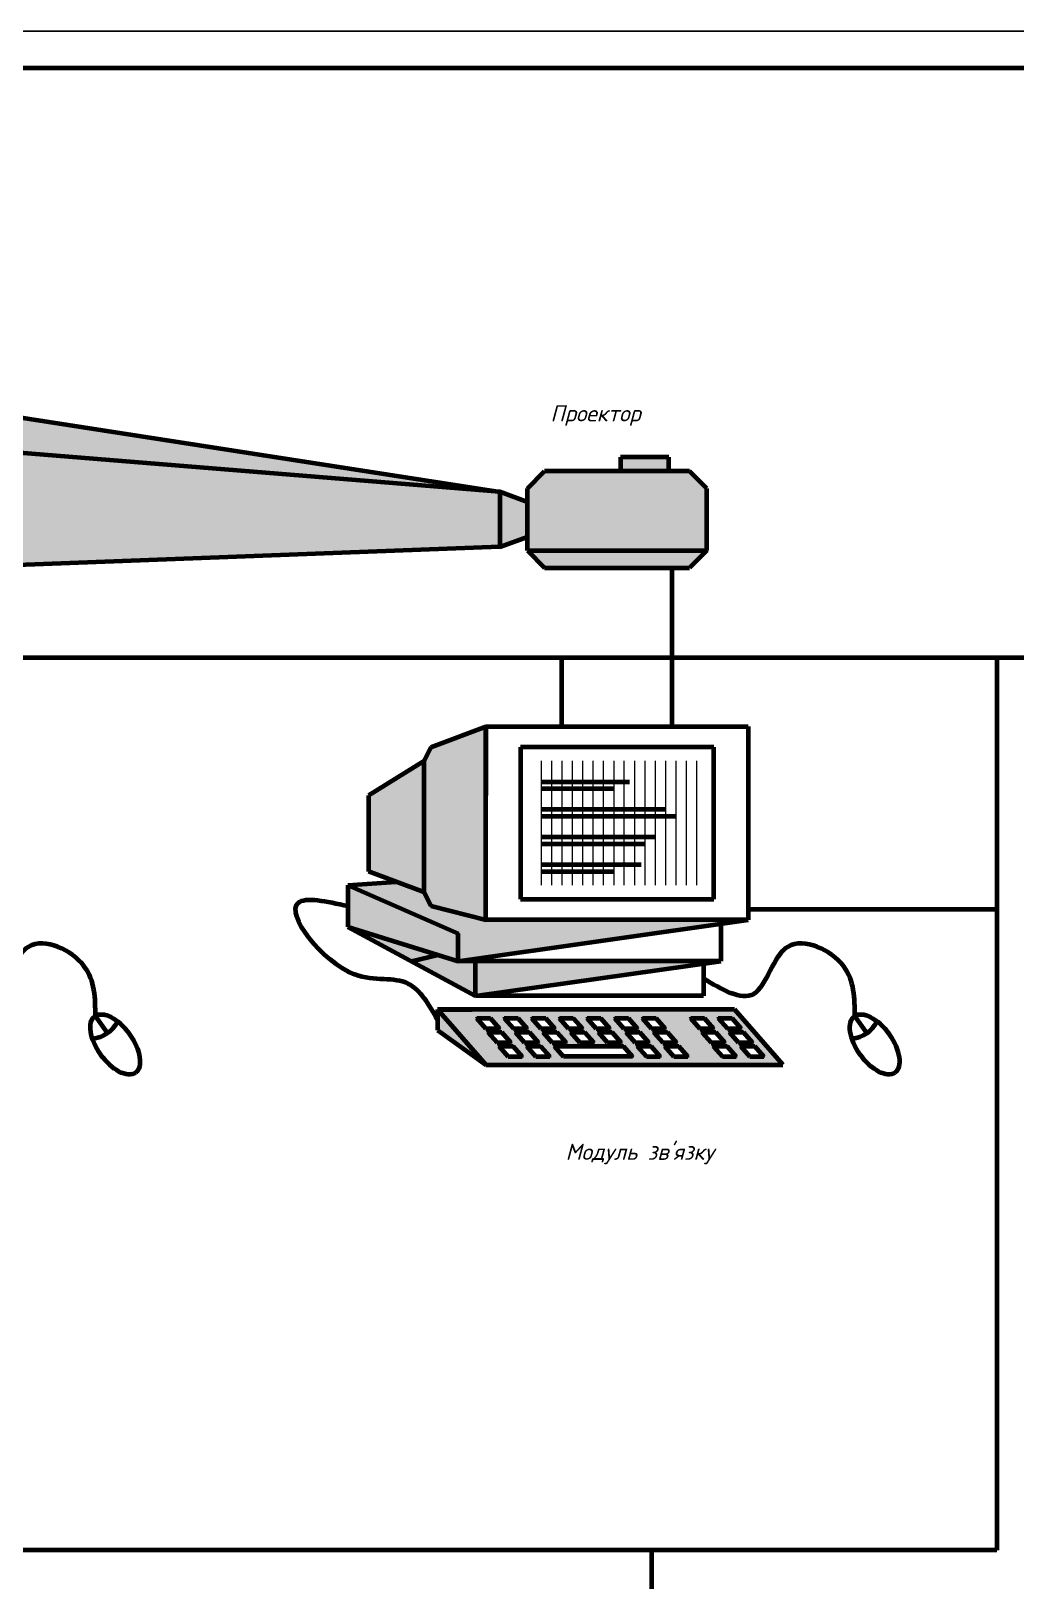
# Model space of a CAD drawing. Header units: millimetres. Extents: x 242 to 836, y 32 to 452.
# Drawn here: x 575.5 to 709.3, y 241.7 to 452.2 of the extents above; entities that cross this region are included whole.
import ezdxf

# ---------------------------------------------------------------- set-up
doc = ezdxf.new("R2010")
doc.units = ezdxf.units.MM
for name, color, linetype, lineweight in [('Контур', 3, 'Continuous', 0), ('Основна', 1, 'Continuous', 70), ('Товста', 1, 'Continuous', 120), ('Тонка', 7, 'Continuous', 5)]:
    doc.layers.add(name, color=color, linetype=linetype, lineweight=lineweight)
for name, color, linetype in [('Фон', 252, 'Continuous'), ('Фон 2', 254, 'Continuous'), ('Фон чорн.', 7, 'Continuous')]:
    doc.layers.add(name, color=color, linetype=linetype)
doc.styles.get("Standard").update_dxf_attribs({"font": 'isocpeui.ttf'})

msp = doc.modelspace()

# ---------------------------------------------------------------- hatches: boundary and pattern name
at = {"layer": 'Фон'}
for points in [[(662.07, 394.19), (655.7, 394.19), (655.7, 392.5), (662.07, 392.5)], [(667.23, 390.06), (664.98, 392.31), (645.29, 392.31), (643.04, 390.06), (643.04, 381.72), (667.23, 381.72)], [(642.85, 388.13), (639.29, 389.47), (639.29, 382.22), (642.85, 383.56)], [(667.13, 381.53), (643.13, 381.53), (645.29, 379.38), (664.98, 379.38)]]:
    msp.add_hatch(color=251, dxfattribs=at).paths.add_polyline_path(points)
h = msp.add_hatch(color=256, dxfattribs=at)
h.paths.add_polyline_path([(740.35, 357.59), (732.95, 354.81), (732.1, 353.13), (732.1, 335.22), (733, 333.43), (740.35, 331.59)])
h.paths.add_polyline_path([(731.91, 352.88), (724.6, 348.31), (724.6, 338.09), (731.91, 335.35)])
h.paths.add_polyline_path([(721.79, 336.02), (721.79, 335.13), (721.79, 330.6), (736.6, 325.97), (736.6, 329.54)])
h.paths.add_polyline_path([(738.95, 325.75), (736.7, 325.75), (733.96, 326.61), (730.61, 325.81), (738.95, 321.3)])
h.paths.add_polyline_path([(733.98, 319.08), (733.98, 316.47), (740.01, 312.18)])
h.paths.add_polyline_path([(637.23, 357.59), (629.82, 354.81), (628.98, 353.13), (628.98, 335.22), (629.87, 333.43), (637.23, 331.59)])
h.paths.add_polyline_path([(628.79, 352.88), (621.48, 348.31), (621.48, 338.09), (628.79, 335.35)])
h.paths.add_polyline_path([(618.66, 336.02), (618.66, 335.13), (618.66, 330.6), (633.48, 325.97), (633.48, 329.54)])
h.paths.add_polyline_path([(635.82, 325.75), (633.57, 325.75), (630.84, 326.61), (627.48, 325.81), (635.82, 321.3)])
h.paths.add_polyline_path([(630.85, 319.08), (630.85, 316.47), (636.89, 312.18)])
at = {"layer": 'Фон 2'}
h = msp.add_hatch(color=254, dxfattribs=at)
h.paths.add_polyline_path([(639.1, 389.51), (531.48, 398.24), (531.48, 388.61), (479.64, 376.15), (639.1, 382.19)])
h.paths.add_polyline_path([(531.48, 406.19), (531.48, 398.42), (636.66, 389.9)])
at = {"layer": 'Фон чорн.'}
h = msp.add_hatch(color=256, dxfattribs=at)
h.paths.add_polyline_path([(772.32, 331.03), (772.32, 331.38), (740.45, 331.38), (732.89, 333.27), (731.95, 335.15), (728.26, 336.53), (722.06, 336.09), (736.79, 329.65), (736.79, 325.95)])
h.paths.add_polyline_path([(769.98, 325.61), (769.98, 325.75), (739.13, 325.75), (739.13, 321.27)])
h.paths.add_polyline_path([(722.52, 330.18), (730.37, 325.94), (733.62, 326.71)])
h.paths.add_polyline_path([(774.18, 319.19), (734.06, 319.19), (740.45, 311.88), (780.58, 311.88)])
h.paths.add_polyline_path([(739.01, 318.2), (741.08, 318.2), (742.48, 316.6), (740.41, 316.6)], flags=16)
h.paths.add_polyline_path([(739.19, 318.1), (741.07, 318.1), (742.3, 316.69), (740.42, 316.69)], flags=0)
h.paths.add_polyline_path([(739.37, 318.01), (741.07, 318.01), (742.12, 316.79), (740.42, 316.79)], flags=0)
h.paths.add_polyline_path([(740.55, 316.31), (742.61, 316.31), (744.01, 314.71), (741.95, 314.71)], flags=16)
h.paths.add_polyline_path([(740.72, 316.22), (742.6, 316.22), (743.83, 314.81), (741.96, 314.81)], flags=0)
h.paths.add_polyline_path([(740.9, 316.12), (742.6, 316.12), (743.66, 314.9), (741.96, 314.9)], flags=0)
h.paths.add_polyline_path([(742.76, 318.2), (744.83, 318.2), (746.23, 316.6), (744.16, 316.6)], flags=16)
h.paths.add_polyline_path([(742.08, 314.43), (744.14, 314.43), (745.54, 312.83), (743.48, 312.83)], flags=16)
h.paths.add_polyline_path([(742.94, 318.1), (744.82, 318.1), (746.05, 316.69), (744.17, 316.69)], flags=0)
h.paths.add_polyline_path([(742.25, 314.33), (744.13, 314.33), (745.36, 312.92), (743.49, 312.92)], flags=0)
h.paths.add_polyline_path([(743.12, 318.01), (744.82, 318.01), (745.87, 316.79), (744.17, 316.79)], flags=0)
h.paths.add_polyline_path([(742.43, 314.24), (744.13, 314.24), (745.19, 313.02), (743.49, 313.02)], flags=0)
h.paths.add_polyline_path([(744.3, 316.31), (746.36, 316.31), (747.76, 314.71), (745.7, 314.71)], flags=16)
h.paths.add_polyline_path([(744.47, 316.22), (746.35, 316.22), (747.58, 314.81), (745.71, 314.81)], flags=0)
h.paths.add_polyline_path([(744.65, 316.12), (746.35, 316.12), (747.41, 314.9), (745.71, 314.9)], flags=0)
h.paths.add_polyline_path([(745.83, 314.43), (747.89, 314.43), (749.29, 312.83), (747.23, 312.83)], flags=16)
h.paths.add_polyline_path([(746, 314.33), (747.88, 314.33), (749.11, 312.92), (747.24, 312.92)], flags=0)
h.paths.add_polyline_path([(746.51, 318.2), (748.58, 318.2), (749.98, 316.6), (747.91, 316.6)], flags=16)
h.paths.add_polyline_path([(746.18, 314.24), (747.88, 314.24), (748.94, 313.02), (747.24, 313.02)], flags=0)
h.paths.add_polyline_path([(746.69, 318.1), (748.57, 318.1), (749.8, 316.69), (747.92, 316.69)], flags=0)
h.paths.add_polyline_path([(746.87, 318.01), (748.57, 318.01), (749.62, 316.79), (747.92, 316.79)], flags=0)
h.paths.add_polyline_path([(748.05, 316.31), (750.11, 316.31), (751.51, 314.71), (749.45, 314.71)], flags=16)
h.paths.add_polyline_path([(748.22, 316.22), (750.1, 316.22), (751.33, 314.81), (749.46, 314.81)], flags=0)
h.paths.add_polyline_path([(748.4, 316.12), (750.1, 316.12), (751.16, 314.9), (749.46, 314.9)], flags=0)
h.paths.add_polyline_path([(749.58, 314.43), (759.14, 314.43), (760.54, 312.83), (750.98, 312.83)], flags=16)
h.paths.add_polyline_path([(749.75, 314.33), (759.13, 314.33), (760.36, 312.92), (750.99, 312.92)], flags=0)
h.paths.add_polyline_path([(749.93, 314.24), (759.13, 314.24), (760.19, 313.02), (750.99, 313.02)], flags=0)
h.paths.add_polyline_path([(750.26, 318.2), (752.33, 318.2), (753.73, 316.6), (751.66, 316.6)], flags=16)
h.paths.add_polyline_path([(750.44, 318.1), (752.32, 318.1), (753.55, 316.69), (751.67, 316.69)], flags=0)
h.paths.add_polyline_path([(750.62, 318.01), (752.32, 318.01), (753.37, 316.79), (751.67, 316.79)], flags=0)
h.paths.add_polyline_path([(751.8, 316.31), (753.86, 316.31), (755.26, 314.71), (753.2, 314.71)], flags=16)
h.paths.add_polyline_path([(751.97, 316.22), (753.85, 316.22), (755.08, 314.81), (753.21, 314.81)], flags=0)
h.paths.add_polyline_path([(752.15, 316.12), (753.85, 316.12), (754.91, 314.9), (753.21, 314.9)], flags=0)
h.paths.add_polyline_path([(754.01, 318.2), (756.08, 318.2), (757.48, 316.6), (755.41, 316.6)], flags=16)
h.paths.add_polyline_path([(754.19, 318.1), (756.07, 318.1), (757.3, 316.69), (755.42, 316.69)], flags=0)
h.paths.add_polyline_path([(754.37, 318.01), (756.07, 318.01), (757.12, 316.79), (755.42, 316.79)], flags=0)
h.paths.add_polyline_path([(755.55, 316.31), (757.61, 316.31), (759.01, 314.71), (756.95, 314.71)], flags=16)
h.paths.add_polyline_path([(755.72, 316.22), (757.6, 316.22), (758.83, 314.81), (756.96, 314.81)], flags=0)
h.paths.add_polyline_path([(755.9, 316.12), (757.6, 316.12), (758.66, 314.9), (756.96, 314.9)], flags=0)
h.paths.add_polyline_path([(757.76, 318.2), (759.83, 318.2), (761.23, 316.6), (759.16, 316.6)], flags=16)
h.paths.add_polyline_path([(759.82, 318.1), (761.05, 316.69), (759.17, 316.69), (757.94, 318.1)], flags=0)
h.paths.add_polyline_path([(758.12, 318.01), (759.82, 318.01), (760.87, 316.79), (759.17, 316.79)], flags=0)
h.paths.add_polyline_path([(759.3, 316.31), (761.36, 316.31), (762.76, 314.71), (760.7, 314.71)], flags=16)
h.paths.add_polyline_path([(759.47, 316.22), (761.35, 316.22), (762.58, 314.81), (760.71, 314.81)], flags=0)
h.paths.add_polyline_path([(759.65, 316.12), (761.35, 316.12), (762.41, 314.9), (760.71, 314.9)], flags=0)
h.paths.add_polyline_path([(760.83, 314.43), (762.89, 314.43), (764.29, 312.83), (762.23, 312.83)], flags=16)
h.paths.add_polyline_path([(761, 314.33), (762.88, 314.33), (764.11, 312.92), (762.24, 312.92)], flags=0)
h.paths.add_polyline_path([(761.18, 314.24), (762.88, 314.24), (763.94, 313.02), (762.24, 313.02)], flags=0)
h.paths.add_polyline_path([(763.58, 318.2), (764.98, 316.6), (762.91, 316.6), (761.51, 318.2)], flags=16)
h.paths.add_polyline_path([(763.57, 318.1), (764.8, 316.69), (762.92, 316.69), (761.69, 318.1)], flags=0)
h.paths.add_polyline_path([(761.87, 318.01), (763.57, 318.01), (764.62, 316.79), (762.92, 316.79)], flags=0)
h.paths.add_polyline_path([(763.05, 316.31), (765.11, 316.31), (766.51, 314.71), (764.45, 314.71)], flags=16)
h.paths.add_polyline_path([(763.22, 316.22), (765.1, 316.22), (766.33, 314.81), (764.46, 314.81)], flags=0)
h.paths.add_polyline_path([(763.4, 316.12), (765.1, 316.12), (766.16, 314.9), (764.46, 314.9)], flags=0)
h.paths.add_polyline_path([(764.58, 314.43), (766.64, 314.43), (768.04, 312.83), (765.98, 312.83)], flags=16)
h.paths.add_polyline_path([(764.75, 314.33), (766.63, 314.33), (767.86, 312.92), (765.99, 312.92)], flags=0)
h.paths.add_polyline_path([(764.93, 314.24), (766.63, 314.24), (767.69, 313.02), (765.99, 313.02)], flags=0)
h.paths.add_polyline_path([(770.12, 318.2), (771.52, 316.6), (769.46, 316.6), (768.06, 318.2)], flags=16)
h.paths.add_polyline_path([(770.13, 318.1), (771.36, 316.69), (769.49, 316.69), (768.25, 318.1)], flags=0)
h.paths.add_polyline_path([(768.41, 318.01), (770.11, 318.01), (771.17, 316.79), (769.47, 316.79)], flags=0)
h.paths.add_polyline_path([(769.59, 316.31), (771.65, 316.31), (773.05, 314.71), (770.99, 314.71)], flags=16)
h.paths.add_polyline_path([(769.78, 316.22), (771.66, 316.22), (772.89, 314.81), (771.02, 314.81)], flags=0)
h.paths.add_polyline_path([(769.94, 316.12), (771.64, 316.12), (772.7, 314.9), (771, 314.9)], flags=0)
h.paths.add_polyline_path([(771.12, 314.43), (773.18, 314.43), (774.58, 312.83), (772.52, 312.83)], flags=16)
h.paths.add_polyline_path([(771.32, 314.33), (773.19, 314.33), (774.43, 312.92), (772.55, 312.92)], flags=0)
h.paths.add_polyline_path([(771.47, 314.24), (773.17, 314.24), (774.23, 313.02), (772.53, 313.02)], flags=0)
h.paths.add_polyline_path([(773.87, 318.2), (775.27, 316.6), (773.21, 316.6), (771.81, 318.2)], flags=16)
h.paths.add_polyline_path([(773.88, 318.1), (775.11, 316.69), (773.24, 316.69), (772, 318.1)], flags=0)
h.paths.add_polyline_path([(772.16, 318.01), (773.86, 318.01), (774.92, 316.79), (773.22, 316.79)], flags=0)
h.paths.add_polyline_path([(773.34, 316.31), (775.4, 316.31), (776.8, 314.71), (774.74, 314.71)], flags=16)
h.paths.add_polyline_path([(773.53, 316.22), (775.41, 316.22), (776.64, 314.81), (774.77, 314.81)], flags=0)
h.paths.add_polyline_path([(773.69, 316.12), (775.39, 316.12), (776.45, 314.9), (774.75, 314.9)], flags=0)
h.paths.add_polyline_path([(774.87, 314.43), (776.93, 314.43), (778.33, 312.83), (776.27, 312.83)], flags=16)
h.paths.add_polyline_path([(775.07, 314.33), (776.94, 314.33), (778.18, 312.92), (776.3, 312.92)], flags=0)
h.paths.add_polyline_path([(775.22, 314.24), (776.92, 314.24), (777.98, 313.02), (776.28, 313.02)], flags=0)
h.paths.add_polyline_path([(671.06, 319.19), (630.93, 319.19), (637.32, 311.88), (677.46, 311.88)])
h.paths.add_polyline_path([(663.38, 314.71), (661.32, 314.71), (659.92, 316.31), (661.98, 316.31)], flags=16)
h.paths.add_polyline_path([(663.21, 314.81), (661.33, 314.81), (660.1, 316.22), (661.97, 316.22)], flags=0)
h.paths.add_polyline_path([(664.93, 318.2), (667, 318.2), (668.39, 316.6), (666.33, 316.6)], flags=16)
h.paths.add_polyline_path([(663.03, 314.9), (661.33, 314.9), (660.27, 316.12), (661.97, 316.12)], flags=0)
h.paths.add_polyline_path([(665.13, 318.1), (667, 318.1), (668.24, 316.69), (666.36, 316.69)], flags=0)
h.paths.add_polyline_path([(665.28, 318.01), (666.98, 318.01), (668.04, 316.79), (666.34, 316.79)], flags=0)
h.paths.add_polyline_path([(663.52, 314.43), (664.91, 312.83), (662.85, 312.83), (661.45, 314.43)], flags=16)
h.paths.add_polyline_path([(663.5, 314.33), (664.74, 312.92), (662.86, 312.92), (661.63, 314.33)], flags=0)
h.paths.add_polyline_path([(663.5, 314.24), (664.56, 313.02), (662.86, 313.02), (661.8, 314.24)], flags=0)
h.paths.add_polyline_path([(666.47, 316.31), (668.53, 316.31), (669.93, 314.71), (667.86, 314.71)], flags=16)
h.paths.add_polyline_path([(661.85, 316.6), (659.79, 316.6), (658.39, 318.2), (660.45, 318.2)], flags=16)
h.paths.add_polyline_path([(666.66, 316.22), (668.53, 316.22), (669.77, 314.81), (667.89, 314.81)], flags=0)
h.paths.add_polyline_path([(661.67, 316.69), (659.8, 316.69), (658.57, 318.1), (660.44, 318.1)], flags=0)
h.paths.add_polyline_path([(666.82, 316.12), (668.52, 316.12), (669.58, 314.9), (667.88, 314.9)], flags=0)
h.paths.add_polyline_path([(661.5, 316.79), (659.8, 316.79), (658.74, 318.01), (660.44, 318.01)], flags=0)
h.paths.add_polyline_path([(668, 314.43), (670.06, 314.43), (671.46, 312.83), (669.4, 312.83)], flags=16)
h.paths.add_polyline_path([(668.19, 314.33), (670.07, 314.33), (671.3, 312.92), (669.43, 312.92)], flags=0)
h.paths.add_polyline_path([(661.16, 312.83), (659.1, 312.83), (657.7, 314.43), (659.77, 314.43)], flags=16)
h.paths.add_polyline_path([(668.35, 314.24), (670.05, 314.24), (671.11, 313.02), (669.41, 313.02)], flags=0)
h.paths.add_polyline_path([(660.99, 312.92), (659.11, 312.92), (657.88, 314.33), (659.75, 314.33)], flags=0)
h.paths.add_polyline_path([(660.81, 313.02), (659.11, 313.02), (658.05, 314.24), (659.75, 314.24)], flags=0)
h.paths.add_polyline_path([(659.63, 314.71), (657.57, 314.71), (656.17, 316.31), (658.23, 316.31)], flags=16)
h.paths.add_polyline_path([(668.68, 318.2), (670.75, 318.2), (672.14, 316.6), (670.08, 316.6)], flags=16)
h.paths.add_polyline_path([(659.46, 314.81), (657.58, 314.81), (656.35, 316.22), (658.22, 316.22)], flags=0)
h.paths.add_polyline_path([(668.88, 318.1), (670.75, 318.1), (671.99, 316.69), (670.11, 316.69)], flags=0)
h.paths.add_polyline_path([(669.03, 318.01), (670.73, 318.01), (671.79, 316.79), (670.09, 316.79)], flags=0)
h.paths.add_polyline_path([(659.28, 314.9), (657.58, 314.9), (656.52, 316.12), (658.22, 316.12)], flags=0)
h.paths.add_polyline_path([(670.22, 316.31), (672.28, 316.31), (673.68, 314.71), (671.61, 314.71)], flags=16)
h.paths.add_polyline_path([(658.1, 316.6), (656.04, 316.6), (654.64, 318.2), (656.7, 318.2)], flags=16)
h.paths.add_polyline_path([(670.41, 316.22), (672.28, 316.22), (673.52, 314.81), (671.64, 314.81)], flags=0)
h.paths.add_polyline_path([(657.92, 316.69), (656.05, 316.69), (654.82, 318.1), (656.69, 318.1)], flags=0)
h.paths.add_polyline_path([(670.57, 316.12), (672.27, 316.12), (673.33, 314.9), (671.63, 314.9)], flags=0)
h.paths.add_polyline_path([(657.75, 316.79), (656.05, 316.79), (654.99, 318.01), (656.69, 318.01)], flags=0)
h.paths.add_polyline_path([(657.41, 312.83), (647.85, 312.83), (646.45, 314.43), (656.02, 314.43)], flags=16)
h.paths.add_polyline_path([(657.24, 312.92), (647.86, 312.92), (646.63, 314.33), (656, 314.33)], flags=0)
h.paths.add_polyline_path([(671.75, 314.43), (673.81, 314.43), (675.21, 312.83), (673.15, 312.83)], flags=16)
h.paths.add_polyline_path([(657.06, 313.02), (647.86, 313.02), (646.8, 314.24), (656, 314.24)], flags=0)
h.paths.add_polyline_path([(671.94, 314.33), (673.82, 314.33), (675.05, 312.92), (673.18, 312.92)], flags=0)
h.paths.add_polyline_path([(672.1, 314.24), (673.8, 314.24), (674.86, 313.02), (673.16, 313.02)], flags=0)
h.paths.add_polyline_path([(655.88, 314.71), (653.82, 314.71), (652.42, 316.31), (654.48, 316.31)], flags=16)
h.paths.add_polyline_path([(655.71, 314.81), (653.83, 314.81), (652.6, 316.22), (654.47, 316.22)], flags=0)
h.paths.add_polyline_path([(655.53, 314.9), (653.83, 314.9), (652.77, 316.12), (654.47, 316.12)], flags=0)
h.paths.add_polyline_path([(654.35, 316.6), (652.29, 316.6), (650.89, 318.2), (652.95, 318.2)], flags=16)
h.paths.add_polyline_path([(654.17, 316.69), (652.3, 316.69), (651.07, 318.1), (652.94, 318.1)], flags=0)
h.paths.add_polyline_path([(654, 316.79), (652.3, 316.79), (651.24, 318.01), (652.94, 318.01)], flags=0)
h.paths.add_polyline_path([(652.13, 314.71), (650.07, 314.71), (648.67, 316.31), (650.73, 316.31)], flags=16)
h.paths.add_polyline_path([(651.96, 314.81), (650.08, 314.81), (648.85, 316.22), (650.72, 316.22)], flags=0)
h.paths.add_polyline_path([(651.78, 314.9), (650.08, 314.9), (649.02, 316.12), (650.72, 316.12)], flags=0)
h.paths.add_polyline_path([(650.6, 316.6), (648.54, 316.6), (647.14, 318.2), (649.2, 318.2)], flags=16)
h.paths.add_polyline_path([(650.42, 316.69), (648.55, 316.69), (647.32, 318.1), (649.19, 318.1)], flags=0)
h.paths.add_polyline_path([(650.25, 316.79), (648.55, 316.79), (647.49, 318.01), (649.19, 318.01)], flags=0)
h.paths.add_polyline_path([(648.38, 314.71), (646.32, 314.71), (644.92, 316.31), (646.98, 316.31)], flags=16)
h.paths.add_polyline_path([(648.21, 314.81), (646.33, 314.81), (645.1, 316.22), (646.97, 316.22)], flags=0)
h.paths.add_polyline_path([(648.03, 314.9), (646.33, 314.9), (645.27, 316.12), (646.97, 316.12)], flags=0)
h.paths.add_polyline_path([(646.85, 316.6), (644.79, 316.6), (643.39, 318.2), (645.45, 318.2)], flags=16)
h.paths.add_polyline_path([(646.67, 316.69), (644.8, 316.69), (643.57, 318.1), (645.44, 318.1)], flags=0)
h.paths.add_polyline_path([(646.5, 316.79), (644.8, 316.79), (643.74, 318.01), (645.44, 318.01)], flags=0)
h.paths.add_polyline_path([(646.16, 312.83), (644.1, 312.83), (642.7, 314.43), (644.77, 314.43)], flags=16)
h.paths.add_polyline_path([(645.99, 312.92), (644.11, 312.92), (642.88, 314.33), (644.75, 314.33)], flags=0)
h.paths.add_polyline_path([(645.81, 313.02), (644.11, 313.02), (643.05, 314.24), (644.75, 314.24)], flags=0)
h.paths.add_polyline_path([(644.63, 314.71), (642.57, 314.71), (641.17, 316.31), (643.23, 316.31)], flags=16)
h.paths.add_polyline_path([(644.46, 314.81), (642.58, 314.81), (641.35, 316.22), (643.22, 316.22)], flags=0)
h.paths.add_polyline_path([(644.28, 314.9), (642.58, 314.9), (641.52, 316.12), (643.22, 316.12)], flags=0)
h.paths.add_polyline_path([(643.1, 316.6), (641.04, 316.6), (639.64, 318.2), (641.7, 318.2)], flags=16)
h.paths.add_polyline_path([(642.92, 316.69), (641.05, 316.69), (639.82, 318.1), (641.69, 318.1)], flags=0)
h.paths.add_polyline_path([(642.75, 316.79), (641.05, 316.79), (639.99, 318.01), (641.69, 318.01)], flags=0)
h.paths.add_polyline_path([(642.41, 312.83), (640.35, 312.83), (638.95, 314.43), (641.02, 314.43)], flags=16)
h.paths.add_polyline_path([(642.24, 312.92), (640.36, 312.92), (639.13, 314.33), (641, 314.33)], flags=0)
h.paths.add_polyline_path([(642.06, 313.02), (640.36, 313.02), (639.3, 314.24), (641, 314.24)], flags=0)
h.paths.add_polyline_path([(640.88, 314.71), (638.82, 314.71), (637.42, 316.31), (639.48, 316.31)], flags=16)
h.paths.add_polyline_path([(640.71, 314.81), (638.83, 314.81), (637.6, 316.22), (639.47, 316.22)], flags=0)
h.paths.add_polyline_path([(640.53, 314.9), (638.83, 314.9), (637.77, 316.12), (639.47, 316.12)], flags=0)
h.paths.add_polyline_path([(639.35, 316.6), (637.29, 316.6), (635.89, 318.2), (637.95, 318.2)], flags=16)
h.paths.add_polyline_path([(639.17, 316.69), (637.3, 316.69), (636.07, 318.1), (637.94, 318.1)], flags=0)
h.paths.add_polyline_path([(639, 316.79), (637.3, 316.79), (636.24, 318.01), (637.94, 318.01)], flags=0)
h.paths.add_polyline_path([(666.85, 325.61), (666.85, 325.75), (636.01, 325.75), (636.01, 321.27)])
h.paths.add_polyline_path([(669.2, 331.03), (669.2, 331.38), (637.32, 331.38), (629.77, 333.27), (628.83, 335.15), (625.13, 336.53), (618.94, 336.09), (633.66, 329.65), (633.66, 325.95)])
h.paths.add_polyline_path([(619.39, 330.18), (627.24, 325.94), (630.5, 326.71)])

# ---------------------------------------------------------------- linework, layer by layer
at = {"color": 0, "lineweight": 100}
msp.add_line((262.18, 447.17), (831.18, 447.17), dxfattribs=at)
at = {"layer": 'Defpoints', "color": 0}
msp.add_line((242.18, 452.17), (836.18, 452.17), dxfattribs=at)
at = {"layer": 'Контур', "color": 7}
for p, q in [((636.66, 389.9), (531.48, 406.19)), ((531.48, 398.42), (636.66, 389.9)), ((639.1, 389.51), (531.48, 398.24)), ((662.07, 394.19), (655.7, 394.19)), ((655.7, 394.19), (655.7, 392.5)), ((662.07, 392.5), (662.07, 394.19)), ((643.04, 390.06), (645.29, 392.31)), ((645.29, 392.31), (664.98, 392.31)), ((655.7, 392.5), (662.07, 392.5)), ((664.98, 392.31), (667.23, 390.06)), ((639.1, 389.51), (639.1, 382.19)), ((639.29, 389.47), (639.29, 382.22)), ((642.85, 388.13), (639.29, 389.47)), ((643.04, 381.72), (643.04, 390.06)), ((667.23, 390.06), (667.23, 381.72)), ((642.85, 383.56), (642.85, 388.13)), ((639.29, 382.22), (642.85, 383.56)), ((479.64, 376.15), (639.1, 382.19)), ((667.23, 381.72), (643.04, 381.72)), ((667.13, 381.53), (643.13, 381.53)), ((643.13, 381.53), (645.29, 379.38)), ((664.98, 379.38), (667.13, 381.53)), ((645.29, 379.38), (664.98, 379.38)), ((629.82, 354.81), (637.23, 357.59)), ((637.23, 357.59), (637.23, 331.59)), ((628.98, 353.13), (629.82, 354.81)), ((621.48, 348.31), (628.79, 352.88)), ((628.79, 335.35), (628.79, 352.88)), ((628.98, 335.22), (628.98, 353.13)), ((621.48, 338.09), (621.48, 348.31)), ((628.79, 335.35), (621.48, 338.09)), ((633.48, 329.54), (618.66, 336.02)), ((618.66, 336.02), (618.66, 335.13)), ((618.66, 330.6), (618.66, 335.13)), ((625.13, 336.53), (618.94, 336.09)), ((618.94, 336.09), (633.66, 329.65)), ((628.83, 335.15), (625.13, 336.53)), ((629.77, 333.27), (628.83, 335.15)), ((629.87, 333.43), (628.98, 335.22)), ((637.32, 331.38), (629.77, 333.27)), ((637.23, 331.59), (629.87, 333.43)), ((618.66, 330.58), (618.57, 330.63)), ((633.48, 325.97), (618.66, 330.6)), ((671.63, 331.38), (633.66, 325.95)), ((671.63, 331.38), (637.32, 331.38)), ((619.39, 330.18), (630.5, 326.71)), ((627.24, 325.94), (619.39, 330.18)), ((633.48, 325.97), (633.48, 329.54)), ((633.66, 329.65), (633.66, 325.95)), ((630.5, 326.71), (627.24, 325.94)), ((630.84, 326.61), (627.48, 325.81)), ((633.57, 325.75), (630.84, 326.61)), ((627.48, 325.81), (635.82, 321.3)), ((633.57, 325.75), (635.82, 325.75)), ((635.82, 325.75), (635.82, 321.3)), ((636.01, 325.75), (636.01, 321.27)), ((636.01, 321.27), (667.86, 325.75)), ((667.86, 325.75), (636.01, 325.75)), ((636.89, 312.18), (630.85, 319.08)), ((630.85, 319.08), (630.85, 316.47)), ((671.06, 319.19), (630.93, 319.19)), ((630.93, 319.19), (637.32, 311.88)), ((635.89, 318.2), (637.95, 318.2)), ((637.29, 316.6), (635.89, 318.2)), ((636.24, 318.01), (637.3, 316.79)), ((637.94, 318.01), (636.24, 318.01)), ((639, 316.79), (637.94, 318.01)), ((639.35, 316.6), (637.95, 318.2)), ((641.04, 316.6), (639.64, 318.2)), ((639.64, 318.2), (641.7, 318.2)), ((641.69, 318.01), (639.99, 318.01)), ((639.99, 318.01), (641.05, 316.79)), ((642.75, 316.79), (641.69, 318.01)), ((643.1, 316.6), (641.7, 318.2)), ((644.79, 316.6), (643.39, 318.2)), ((643.39, 318.2), (645.45, 318.2)), ((645.44, 318.01), (643.74, 318.01)), ((643.74, 318.01), (644.8, 316.79)), ((646.5, 316.79), (645.44, 318.01)), ((646.85, 316.6), (645.45, 318.2)), ((648.54, 316.6), (647.14, 318.2)), ((647.14, 318.2), (649.2, 318.2)), ((649.19, 318.01), (647.49, 318.01)), ((647.49, 318.01), (648.55, 316.79)), ((650.25, 316.79), (649.19, 318.01)), ((650.6, 316.6), (649.2, 318.2)), ((652.29, 316.6), (650.89, 318.2)), ((650.89, 318.2), (652.95, 318.2)), ((652.94, 318.01), (651.24, 318.01)), ((651.24, 318.01), (652.3, 316.79)), ((654, 316.79), (652.94, 318.01)), ((654.35, 316.6), (652.95, 318.2)), ((656.04, 316.6), (654.64, 318.2)), ((654.64, 318.2), (656.7, 318.2)), ((656.69, 318.01), (654.99, 318.01)), ((654.99, 318.01), (656.05, 316.79)), ((657.75, 316.79), (656.69, 318.01)), ((658.1, 316.6), (656.7, 318.2)), ((659.79, 316.6), (658.39, 318.2)), ((658.39, 318.2), (660.45, 318.2)), ((660.44, 318.01), (658.74, 318.01)), ((658.74, 318.01), (659.8, 316.79)), ((661.5, 316.79), (660.44, 318.01)), ((661.85, 316.6), (660.45, 318.2)), ((666.33, 316.6), (664.93, 318.2)), ((664.93, 318.2), (667, 318.2)), ((666.98, 318.01), (665.28, 318.01)), ((665.28, 318.01), (666.34, 316.79)), ((668.04, 316.79), (666.98, 318.01)), ((668.39, 316.6), (667, 318.2)), ((670.08, 316.6), (668.68, 318.2)), ((668.68, 318.2), (670.75, 318.2)), ((670.73, 318.01), (669.03, 318.01)), ((669.03, 318.01), (670.09, 316.79)), ((671.79, 316.79), (670.73, 318.01)), ((672.14, 316.6), (670.75, 318.2)), ((677.46, 311.88), (671.06, 319.19)), ((630.85, 316.47), (636.89, 312.18)), ((639.35, 316.6), (637.29, 316.6)), ((637.3, 316.79), (639, 316.79)), ((638.82, 314.71), (637.42, 316.31)), ((637.42, 316.31), (639.48, 316.31)), ((639.47, 316.12), (637.77, 316.12)), ((637.77, 316.12), (638.83, 314.9)), ((640.53, 314.9), (639.47, 316.12)), ((640.88, 314.71), (639.48, 316.31)), ((643.1, 316.6), (641.04, 316.6)), ((641.05, 316.79), (642.75, 316.79)), ((641.17, 316.31), (643.23, 316.31)), ((642.57, 314.71), (641.17, 316.31)), ((641.52, 316.12), (642.58, 314.9)), ((643.22, 316.12), (641.52, 316.12)), ((644.28, 314.9), (643.22, 316.12)), ((644.63, 314.71), (643.23, 316.31)), ((646.85, 316.6), (644.79, 316.6)), ((644.8, 316.79), (646.5, 316.79)), ((644.92, 316.31), (646.98, 316.31)), ((646.32, 314.71), (644.92, 316.31)), ((645.27, 316.12), (646.33, 314.9)), ((646.97, 316.12), (645.27, 316.12)), ((648.03, 314.9), (646.97, 316.12)), ((648.38, 314.71), (646.98, 316.31)), ((650.6, 316.6), (648.54, 316.6)), ((648.55, 316.79), (650.25, 316.79)), ((648.67, 316.31), (650.73, 316.31)), ((650.07, 314.71), (648.67, 316.31)), ((649.02, 316.12), (650.08, 314.9)), ((650.72, 316.12), (649.02, 316.12)), ((651.78, 314.9), (650.72, 316.12)), ((652.13, 314.71), (650.73, 316.31)), ((654.35, 316.6), (652.29, 316.6)), ((652.3, 316.79), (654, 316.79)), ((652.42, 316.31), (654.48, 316.31)), ((653.82, 314.71), (652.42, 316.31)), ((652.77, 316.12), (653.83, 314.9)), ((654.47, 316.12), (652.77, 316.12)), ((655.53, 314.9), (654.47, 316.12)), ((655.88, 314.71), (654.48, 316.31)), ((658.1, 316.6), (656.04, 316.6)), ((656.05, 316.79), (657.75, 316.79)), ((656.17, 316.31), (658.23, 316.31)), ((657.57, 314.71), (656.17, 316.31)), ((656.52, 316.12), (657.58, 314.9)), ((658.22, 316.12), (656.52, 316.12)), ((659.28, 314.9), (658.22, 316.12)), ((659.63, 314.71), (658.23, 316.31)), ((661.85, 316.6), (659.79, 316.6)), ((659.8, 316.79), (661.5, 316.79)), ((659.92, 316.31), (661.98, 316.31)), ((661.32, 314.71), (659.92, 316.31)), ((660.27, 316.12), (661.33, 314.9)), ((661.97, 316.12), (660.27, 316.12)), ((663.03, 314.9), (661.97, 316.12)), ((663.38, 314.71), (661.98, 316.31)), ((668.39, 316.6), (666.33, 316.6)), ((666.34, 316.79), (668.04, 316.79)), ((666.47, 316.31), (668.53, 316.31)), ((667.86, 314.71), (666.47, 316.31)), ((666.82, 316.12), (667.88, 314.9)), ((668.52, 316.12), (666.82, 316.12)), ((669.58, 314.9), (668.52, 316.12)), ((669.93, 314.71), (668.53, 316.31)), ((672.14, 316.6), (670.08, 316.6)), ((670.09, 316.79), (671.79, 316.79)), ((670.22, 316.31), (672.28, 316.31)), ((671.61, 314.71), (670.22, 316.31)), ((672.27, 316.12), (670.57, 316.12)), ((670.57, 316.12), (671.63, 314.9)), ((673.33, 314.9), (672.27, 316.12)), ((673.68, 314.71), (672.28, 316.31)), ((640.88, 314.71), (638.82, 314.71)), ((638.83, 314.9), (640.53, 314.9)), ((638.95, 314.43), (641.02, 314.43)), ((640.35, 312.83), (638.95, 314.43)), ((639.3, 314.24), (640.36, 313.02)), ((641, 314.24), (639.3, 314.24)), ((642.06, 313.02), (641, 314.24)), ((642.41, 312.83), (641.02, 314.43)), ((644.63, 314.71), (642.57, 314.71)), ((642.58, 314.9), (644.28, 314.9)), ((642.7, 314.43), (644.77, 314.43)), ((644.1, 312.83), (642.7, 314.43)), ((644.75, 314.24), (643.05, 314.24)), ((643.05, 314.24), (644.11, 313.02)), ((645.81, 313.02), (644.75, 314.24)), ((646.16, 312.83), (644.77, 314.43)), ((648.38, 314.71), (646.32, 314.71)), ((646.33, 314.9), (648.03, 314.9)), ((646.45, 314.43), (656.02, 314.43)), ((647.85, 312.83), (646.45, 314.43)), ((656, 314.24), (646.8, 314.24)), ((646.8, 314.24), (647.86, 313.02)), ((652.13, 314.71), (650.07, 314.71)), ((650.08, 314.9), (651.78, 314.9)), ((655.88, 314.71), (653.82, 314.71)), ((653.83, 314.9), (655.53, 314.9)), ((657.06, 313.02), (656, 314.24)), ((657.41, 312.83), (656.02, 314.43)), ((659.63, 314.71), (657.57, 314.71)), ((657.58, 314.9), (659.28, 314.9)), ((659.1, 312.83), (657.7, 314.43)), ((657.7, 314.43), (659.77, 314.43)), ((659.75, 314.24), (658.05, 314.24)), ((658.05, 314.24), (659.11, 313.02)), ((660.81, 313.02), (659.75, 314.24)), ((661.16, 312.83), (659.77, 314.43)), ((663.38, 314.71), (661.32, 314.71)), ((661.33, 314.9), (663.03, 314.9)), ((662.85, 312.83), (661.45, 314.43)), ((661.45, 314.43), (663.52, 314.43)), ((663.5, 314.24), (661.8, 314.24)), ((661.8, 314.24), (662.86, 313.02)), ((664.56, 313.02), (663.5, 314.24)), ((664.91, 312.83), (663.52, 314.43)), ((669.93, 314.71), (667.86, 314.71)), ((667.88, 314.9), (669.58, 314.9)), ((669.4, 312.83), (668, 314.43)), ((668, 314.43), (670.06, 314.43)), ((670.05, 314.24), (668.35, 314.24)), ((668.35, 314.24), (669.41, 313.02)), ((671.11, 313.02), (670.05, 314.24)), ((671.46, 312.83), (670.06, 314.43)), ((673.68, 314.71), (671.61, 314.71)), ((671.63, 314.9), (673.33, 314.9)), ((673.15, 312.83), (671.75, 314.43)), ((671.75, 314.43), (673.81, 314.43)), ((673.8, 314.24), (672.1, 314.24)), ((672.1, 314.24), (673.16, 313.02)), ((674.86, 313.02), (673.8, 314.24)), ((675.21, 312.83), (673.81, 314.43)), ((637.32, 311.88), (677.46, 311.88)), ((642.41, 312.83), (640.35, 312.83)), ((640.36, 313.02), (642.06, 313.02)), ((646.16, 312.83), (644.1, 312.83)), ((644.11, 313.02), (645.81, 313.02)), ((657.41, 312.83), (647.85, 312.83)), ((647.86, 313.02), (657.06, 313.02)), ((661.16, 312.83), (659.1, 312.83)), ((659.11, 313.02), (660.81, 313.02)), ((664.91, 312.83), (662.85, 312.83)), ((662.86, 313.02), (664.56, 313.02)), ((671.46, 312.83), (669.4, 312.83)), ((669.41, 313.02), (671.11, 313.02)), ((675.21, 312.83), (673.15, 312.83)), ((673.16, 313.02), (674.86, 313.02))]:
    msp.add_line(p, q, dxfattribs=at)
at = {"layer": 'Основна', "color": 7}
for p, q in [((513.57, 409.05), (639.2, 389.6)), ((639.2, 389.6), (465.76, 403.66)), ((662.16, 394.28), (655.6, 394.28)), ((655.6, 394.28), (655.6, 392.41)), ((662.16, 392.41), (662.16, 394.28)), ((642.95, 390.06), (645.29, 392.41)), ((664.98, 392.41), (645.29, 392.41)), ((667.32, 390.06), (664.98, 392.41)), ((642.95, 388.19), (639.2, 389.6)), ((639.2, 389.6), (639.2, 382.1)), ((642.95, 381.63), (642.95, 390.06)), ((667.32, 381.63), (667.32, 390.06)), ((639.2, 382.1), (642.95, 383.5)), ((639.2, 382.1), (465.76, 375.53)), ((642.95, 381.63), (645.29, 379.28)), ((642.95, 381.63), (667.32, 381.63)), ((667.32, 381.63), (664.98, 379.28)), ((645.29, 379.28), (662.63, 379.28)), ((662.63, 379.28), (664.98, 379.28)), ((629.82, 354.91), (637.32, 357.72)), ((637.32, 357.72), (672.95, 357.72)), ((637.32, 331.47), (637.32, 357.72)), ((637.32, 357.72), (637.32, 354.91)), ((637.32, 357.72), (637.32, 348.35)), ((672.95, 357.72), (672.95, 331.47)), ((629.82, 354.91), (628.88, 353.03)), ((637.32, 354.91), (637.32, 353.03)), ((655.13, 354.91), (642.01, 354.91)), ((642.01, 354.91), (642.01, 334.28)), ((668.26, 354.91), (655.13, 354.91)), ((668.26, 334.28), (668.26, 354.91)), ((628.88, 353.03), (621.38, 348.35)), ((628.88, 353.03), (628.88, 335.22)), ((621.38, 348.35), (621.38, 338.03)), ((644.82, 349.29), (654.67, 349.29)), ((644.82, 345.54), (663.11, 345.54)), ((644.82, 341.79), (658.89, 341.79)), ((628.88, 335.22), (621.38, 338.03)), ((644.82, 338.04), (654.67, 338.04)), ((618.57, 336.16), (625.13, 336.63)), ((618.57, 336.16), (618.57, 330.53)), ((618.57, 336.16), (633.57, 329.6)), ((628.88, 335.22), (629.82, 333.35)), ((629.82, 333.35), (637.32, 331.47)), ((642.01, 334.28), (668.26, 334.28)), ((618.57, 330.53), (633.57, 325.85)), ((618.57, 330.53), (635.91, 321.16)), ((633.57, 325.85), (672.95, 331.47)), ((672.95, 331.47), (637.32, 331.47)), ((672.95, 331.47), (669.2, 331.47)), ((669.2, 331.47), (669.2, 325.85)), ((633.57, 325.85), (633.57, 329.6)), ((627.24, 325.85), (630.84, 326.7)), ((635.91, 325.85), (633.57, 325.85)), ((635.91, 321.16), (635.91, 325.85)), ((666.85, 325.85), (635.91, 325.85)), ((635.91, 321.16), (669.2, 325.85)), ((669.2, 325.85), (666.85, 325.85)), ((666.85, 325.85), (666.85, 321.16)), ((666.85, 321.16), (635.91, 321.16)), ((585.96, 316.05), (584.3, 318.4)), ((671.07, 319.28), (630.76, 319.28)), ((637.32, 311.78), (630.76, 319.28)), ((630.76, 319.28), (630.76, 316.47)), ((630.76, 319.28), (635.45, 319.28)), ((636.07, 318.1), (637.3, 316.69)), ((636.07, 318.1), (637.94, 318.1)), ((637.94, 318.1), (639.17, 316.69)), ((639.82, 318.1), (641.69, 318.1)), ((639.82, 318.1), (641.05, 316.69)), ((641.69, 318.1), (642.92, 316.69)), ((643.57, 318.1), (645.44, 318.1)), ((643.57, 318.1), (644.8, 316.69)), ((645.44, 318.1), (646.67, 316.69)), ((647.32, 318.1), (649.19, 318.1)), ((647.32, 318.1), (648.55, 316.69)), ((649.19, 318.1), (650.42, 316.69)), ((651.07, 318.1), (652.94, 318.1)), ((651.07, 318.1), (652.3, 316.69)), ((652.94, 318.1), (654.17, 316.69)), ((654.82, 318.1), (656.69, 318.1)), ((654.82, 318.1), (656.05, 316.69)), ((656.69, 318.1), (657.92, 316.69)), ((658.57, 318.1), (660.44, 318.1)), ((658.57, 318.1), (659.8, 316.69)), ((660.44, 318.1), (661.67, 316.69)), ((665.13, 318.1), (667, 318.1)), ((665.13, 318.1), (666.36, 316.69)), ((667, 318.1), (668.24, 316.69)), ((668.88, 318.1), (670.75, 318.1)), ((668.88, 318.1), (670.11, 316.69)), ((670.75, 318.1), (671.99, 316.69)), ((677.63, 311.78), (671.07, 319.28)), ((689.08, 316.05), (687.42, 318.4)), ((630.76, 316.47), (637.32, 311.78)), ((637.3, 316.69), (639.17, 316.69)), ((637.6, 316.22), (638.83, 314.81)), ((637.6, 316.22), (639.47, 316.22)), ((639.47, 316.22), (640.71, 314.81)), ((641.05, 316.69), (642.92, 316.69)), ((641.35, 316.22), (643.22, 316.22)), ((641.35, 316.22), (642.58, 314.81)), ((643.22, 316.22), (644.46, 314.81)), ((644.8, 316.69), (646.67, 316.69)), ((645.1, 316.22), (646.97, 316.22)), ((645.1, 316.22), (646.33, 314.81)), ((646.97, 316.22), (648.21, 314.81)), ((648.55, 316.69), (650.42, 316.69)), ((648.85, 316.22), (650.72, 316.22)), ((648.85, 316.22), (650.08, 314.81)), ((650.72, 316.22), (651.96, 314.81)), ((652.3, 316.69), (654.17, 316.69)), ((652.6, 316.22), (654.47, 316.22)), ((652.6, 316.22), (653.83, 314.81)), ((654.47, 316.22), (655.71, 314.81)), ((656.05, 316.69), (657.92, 316.69)), ((656.35, 316.22), (658.22, 316.22)), ((656.35, 316.22), (657.58, 314.81)), ((658.22, 316.22), (659.46, 314.81)), ((659.8, 316.69), (661.67, 316.69)), ((660.1, 316.22), (661.97, 316.22)), ((660.1, 316.22), (661.33, 314.81)), ((661.97, 316.22), (663.21, 314.81)), ((666.36, 316.69), (668.24, 316.69)), ((666.66, 316.22), (668.53, 316.22)), ((666.66, 316.22), (667.89, 314.81)), ((668.53, 316.22), (669.77, 314.81)), ((670.11, 316.69), (671.99, 316.69)), ((670.41, 316.22), (672.28, 316.22)), ((670.41, 316.22), (671.64, 314.81)), ((672.28, 316.22), (673.52, 314.81)), ((638.83, 314.81), (640.71, 314.81)), ((639.13, 314.33), (640.36, 312.92)), ((639.13, 314.33), (641, 314.33)), ((641, 314.33), (642.24, 312.92)), ((642.58, 314.81), (644.46, 314.81)), ((642.88, 314.33), (644.75, 314.33)), ((642.88, 314.33), (644.11, 312.92)), ((644.75, 314.33), (645.99, 312.92)), ((646.33, 314.81), (648.21, 314.81)), ((646.63, 314.33), (647.86, 312.92)), ((646.63, 314.33), (656, 314.33)), ((650.08, 314.81), (651.96, 314.81)), ((653.83, 314.81), (655.71, 314.81)), ((656, 314.33), (657.24, 312.92)), ((657.58, 314.81), (659.46, 314.81)), ((657.88, 314.33), (659.75, 314.33)), ((657.88, 314.33), (659.11, 312.92)), ((659.75, 314.33), (660.99, 312.92)), ((661.33, 314.81), (663.21, 314.81)), ((661.63, 314.33), (663.5, 314.33)), ((661.63, 314.33), (662.86, 312.92)), ((663.5, 314.33), (664.74, 312.92)), ((667.89, 314.81), (669.77, 314.81)), ((668.19, 314.33), (670.07, 314.33)), ((668.19, 314.33), (669.43, 312.92)), ((670.07, 314.33), (671.3, 312.92)), ((671.64, 314.81), (673.52, 314.81)), ((671.94, 314.33), (673.82, 314.33)), ((671.94, 314.33), (673.18, 312.92)), ((673.82, 314.33), (675.05, 312.92)), ((637.32, 311.78), (677.63, 311.78)), ((640.36, 312.92), (642.24, 312.92)), ((644.11, 312.92), (645.99, 312.92)), ((657.24, 312.92), (647.86, 312.92)), ((659.11, 312.92), (660.99, 312.92)), ((662.86, 312.92), (664.74, 312.92)), ((669.43, 312.92), (671.3, 312.92)), ((673.18, 312.92), (675.05, 312.92))]:
    msp.add_line(p, q, dxfattribs=at)
for centre in [(583.62, 319.47), (686.74, 319.47)]:
    msp.add_arc(centre, 4.11, 274.3659, 333.3057, dxfattribs=at)
for centre in [(586.98, 314.55), (690.11, 314.55)]:
    msp.add_ellipse(centre, major_axis=(2.74, -3.84), ratio=0.508879, dxfattribs=at)
at = {"layer": 'Товста', "color": 7}
for p, q in [((662.63, 367.1), (662.63, 379.28)), ((552.01, 367.1), (603.57, 367.1)), ((603.57, 367.1), (655.13, 367.1)), ((647.63, 357.72), (647.63, 367.1)), ((655.13, 367.1), (706.7, 367.1)), ((662.63, 357.72), (662.63, 367.1)), ((706.7, 367.1), (758.26, 367.1)), ((706.7, 367.1), (706.7, 245.88)), ((644.82, 350.22), (656.8, 350.22)), ((644.82, 346.48), (661.7, 346.48)), ((644.82, 342.73), (660.29, 342.73)), ((644.82, 338.98), (658.42, 338.98)), ((706.7, 332.88), (672.95, 332.88)), ((706.7, 332.88), (702.01, 332.88)), ((706.7, 245.88), (561.85, 245.88)), ((659.82, 245.88), (659.82, 189.64))]:
    msp.add_line(p, q, dxfattribs=at)
for points, end_tangent in [([(630.76, 317.88), (626.77, 322.79), (619.53, 324.05), (611.83, 333.79), (618.57, 333.35)], (1.030052, -0.708161)), ([(584.3, 318.4), (582.79, 325.15), (575.24, 327.82), (570.52, 321.38), (563.73, 323.5)], (-1.25, 0)), ([(687.42, 318.4), (685.91, 325.15), (678.36, 327.82), (673.64, 321.38), (666.85, 323.5)], (-1.25, 0))]:
    msp.add_spline(points, degree=3, dxfattribs=dict(at, end_tangent=end_tangent))
at = {"layer": 'Тонка', "color": 7}
for p, q in [((644.82, 353.04), (644.82, 336.16)), ((646.23, 353.04), (646.23, 336.16)), ((647.64, 353.04), (647.64, 336.16)), ((649.04, 353.04), (649.04, 336.16)), ((650.45, 353.04), (650.45, 336.16)), ((651.86, 353.04), (651.86, 336.16)), ((653.26, 353.04), (653.26, 336.16)), ((654.67, 353.04), (654.67, 336.16)), ((656.07, 353.04), (656.07, 336.16)), ((657.48, 353.04), (657.48, 336.16)), ((658.89, 353.04), (658.89, 336.16)), ((660.29, 353.04), (660.29, 336.16)), ((661.7, 353.04), (661.7, 336.16)), ((663.11, 353.04), (663.11, 336.16)), ((664.51, 353.04), (664.51, 336.16)), ((665.92, 353.04), (665.92, 336.16))]:
    msp.add_line(p, q, dxfattribs=at)

# ---------------------------------------------------------------- texts
at = {"layer": 'Основна', "color": 7, "char_height": 2.1875, "attachment_point": 2}
for s, insert, width in [('{\\fISOCPEUR|b0|i1|c204|p34;Проектор}', (652.2, 401.34), 19.2662), ("{\\fISOCPEUR|b0|i1|c204|p34;Модуль} {\\fISOCPEUR|b0|i1|c204|p34;зв}'{\\fISOCPEUR|b0|i1|c204|p34;язку}", (658.2, 301.06), 42.2035)]:
    msp.add_mtext(s, dxfattribs=dict(at, insert=insert, width=width))

doc.saveas('drawing.dxf')
